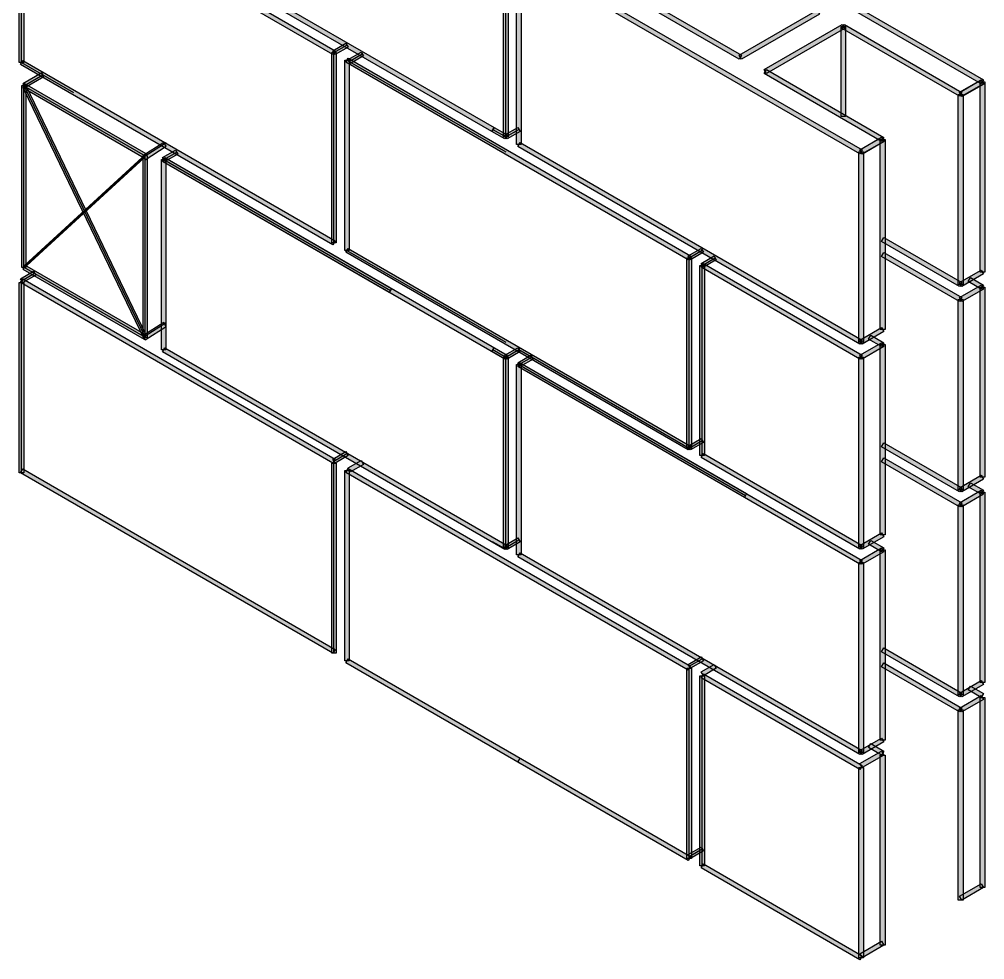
# Model space of a CAD drawing. Extents: x 0 to 119, y 0 to 84.
# Drawn here: x 34.937 to 38.796, y 39.874 to 43.632 of the extents above; entities that cross this region are included whole.
import ezdxf

# ---------------------------------------------------------------- set-up
doc = ezdxf.new("R2010")
doc.units = 0
doc.header["$MEASUREMENT"] = 0
doc.layers.add('10', color=252, linetype='CONTINUOUS')

msp = doc.modelspace()

# ---------------------------------------------------------------- linework, layer by layer
at = {"layer": '10', "color": 252, "linetype": 'Continuous'}
for p, q in [((34.946105, 43.459536), (34.946105, 44.219536)), ((36.882201, 43.161729), (36.882201, 43.921729)), ((36.194967, 43.498503), (36.246929, 43.528503)), ((36.194967, 42.738503), (36.194967, 43.498503)), ((36.25593, 43.46331), (36.307892, 43.49331)), ((34.946105, 43.459536), (35.153951, 43.339536)), ((36.246929, 43.468503), (36.882201, 43.101729)), ((34.955105, 43.366452), (35.031219, 43.410395)), ((34.955105, 42.641237), (34.955105, 43.366452)), ((34.955105, 43.366452), (35.44008, 43.086452)), ((34.955105, 43.366452), (35.44008, 43.086452)), ((34.959605, 43.358658), (35.44008, 42.361235)), ((34.959605, 43.358658), (35.44008, 42.361235)), ((36.830239, 43.191729), (36.882201, 43.161729)), ((36.882201, 43.161729), (36.934162, 43.191729)), ((35.44008, 43.086452), (35.523578, 43.139856)), ((35.44008, 43.086452), (35.523578, 43.139856)), ((34.955105, 42.641237), (35.44008, 43.086452)), ((34.955105, 42.641237), (35.44008, 43.086452)), ((35.44008, 42.361235), (35.44008, 43.086452)), ((35.514284, 43.071223), (35.566246, 43.101223)), ((35.514284, 43.071223), (36.420371, 42.548093)), ((36.24693, 42.708505), (36.882201, 42.341729)), ((37.615082, 42.678599), (37.667044, 42.708599)), ((37.615082, 41.918599), (37.615082, 42.678599)), ((37.667044, 42.648599), (37.719005, 42.678599)), ((37.667044, 41.888599), (37.667044, 42.648599)), ((34.946105, 42.58733), (34.998067, 42.61733)), ((34.955105, 42.641237), (35.44008, 42.361235)), ((34.946105, 41.819536), (34.946105, 42.579536)), ((35.44008, 42.366635), (35.523578, 42.420038)), ((35.44008, 42.366635), (35.523578, 42.420038)), ((36.830239, 42.311729), (36.882201, 42.281729)), ((36.84756, 42.301729), (36.882201, 42.281729)), ((36.84756, 42.301729), (36.882201, 42.281729)), ((36.882201, 42.281729), (36.934162, 42.311729)), ((36.934162, 42.311729), (37.615082, 41.918599)), ((36.882201, 41.521729), (36.882201, 42.281729)), ((36.934162, 42.251729), (36.986124, 42.281729)), ((36.934162, 42.251729), (37.840249, 41.728599)), ((37.615082, 41.918599), (37.667044, 41.948599)), ((36.194967, 41.866298), (36.246929, 41.896298)), ((36.194967, 41.098503), (36.194967, 41.858503)), ((36.827159, 41.545573), (36.879121, 41.515573)), ((36.84448, 41.535573), (36.879121, 41.515573)), ((36.84448, 41.535573), (36.879121, 41.515573)), ((36.882201, 41.521729), (36.934162, 41.551729)), ((37.615082, 41.046394), (37.667044, 41.076394)), ((37.615082, 40.278599), (37.615082, 41.038599)), ((37.667044, 40.248599), (37.667044, 41.008599)), ((37.615082, 40.286394), (37.667044, 40.316394))]:
    msp.add_line(p, q, dxfattribs=at)
for points in [[(36.199467, 43.506298), (36.190467, 43.490709), (34.941605, 44.211741), (34.950605, 44.22733), (36.199467, 43.506298)], [(34.937105, 44.219536), (34.955105, 44.219536), (34.955105, 43.459536), (34.937105, 43.459536), (34.937105, 44.219536)], [(37.414637, 44.163935), (37.423637, 44.179523), (38.79179, 43.389619), (38.78279, 43.374031), (37.414637, 44.163935)], [(35.526701, 43.933935), (35.535701, 43.949523), (36.834739, 43.199523), (36.825739, 43.183935), (35.526701, 43.933935)], [(36.891201, 43.161729), (36.873201, 43.161729), (36.873201, 43.921729), (36.891201, 43.921729), (36.891201, 43.161729)], [(36.925162, 43.891729), (36.943162, 43.891729), (36.943162, 43.131729), (36.925162, 43.131729), (36.925162, 43.891729)], [(38.306816, 43.109619), (38.297816, 43.094031), (36.929662, 43.883935), (36.938662, 43.899523), (38.306816, 43.109619)], [(37.82397, 43.48839), (37.81497, 43.472802), (37.102868, 43.883935), (37.111868, 43.899523), (37.82397, 43.48839)], [(38.126739, 43.66839), (38.135739, 43.652802), (37.82397, 43.472802), (37.81497, 43.48839), (38.126739, 43.66839)], [(38.226739, 43.610655), (38.235739, 43.595067), (37.92397, 43.415067), (37.91497, 43.430655), (38.226739, 43.610655)], [(38.705187, 43.339619), (38.696187, 43.324031), (38.226739, 43.595067), (38.235739, 43.610655), (38.705187, 43.339619)], [(38.222239, 43.602861), (38.240239, 43.602861), (38.240239, 43.242861), (38.222239, 43.242861), (38.222239, 43.602861)], [(36.199467, 43.490709), (36.190467, 43.506298), (36.242429, 43.536298), (36.251429, 43.520709), (36.199467, 43.490709)], [(36.185967, 43.498503), (36.203967, 43.498503), (36.203967, 42.738503), (36.185967, 42.738503), (36.185967, 43.498503)], [(36.185967, 43.498503), (36.203967, 43.498503), (36.203967, 42.738503), (36.185967, 42.738503), (36.185967, 43.498503)], [(36.26043, 43.455515), (36.25143, 43.471104), (36.303392, 43.501104), (36.312392, 43.485515), (36.26043, 43.455515)], [(34.941605, 43.451741), (34.950605, 43.46733), (36.199466, 42.746296), (36.190466, 42.730707), (34.941605, 43.451741)], [(36.237929, 43.468503), (36.255929, 43.468503), (36.255929, 42.708503), (36.237929, 42.708503), (36.237929, 43.468503)], [(36.237929, 43.468503), (36.255929, 43.468503), (36.255929, 42.708503), (36.237929, 42.708503), (36.237929, 43.468503)], [(36.255929, 42.708503), (36.237929, 42.708503), (36.237929, 43.468503), (36.255929, 43.468503), (36.255929, 42.708503)], [(37.619582, 42.686394), (37.610582, 42.670805), (36.242429, 43.460709), (36.251429, 43.476298), (37.619582, 42.686394)], [(35.035719, 43.402601), (35.026719, 43.418189), (34.950605, 43.374247), (34.959605, 43.358658), (35.035719, 43.402601)], [(37.91497, 43.415067), (37.92397, 43.430655), (38.393418, 43.159619), (38.384418, 43.144031), (37.91497, 43.415067)], [(38.705687, 43.323165), (38.695687, 43.340485), (38.78229, 43.390485), (38.79229, 43.373165), (38.705687, 43.323165)], [(38.705187, 43.324031), (38.696187, 43.339619), (38.78279, 43.389619), (38.79179, 43.374031), (38.705187, 43.324031)], [(38.77829, 43.381825), (38.79629, 43.381825), (38.79629, 42.621825), (38.77829, 42.621825), (38.77829, 43.381825)], [(34.964105, 43.366452), (34.946105, 43.366452), (34.946105, 42.641237), (34.964105, 42.641237), (34.964105, 43.366452)], [(35.43558, 43.078658), (35.44458, 43.094247), (34.959605, 43.374247), (34.950605, 43.358658), (35.43558, 43.078658)], [(35.43558, 42.353441), (35.44458, 42.369029), (34.964105, 43.366452), (34.955105, 43.350864), (35.43558, 42.353441)], [(38.690687, 43.331825), (38.710687, 43.331825), (38.710687, 42.571825), (38.690687, 42.571825), (38.690687, 43.331825)], [(36.886701, 43.169523), (36.877701, 43.153935), (36.825739, 43.183935), (36.834739, 43.199523), (36.886701, 43.169523)], [(36.929662, 43.199523), (36.938662, 43.183935), (36.886701, 43.153935), (36.877701, 43.169523), (36.929662, 43.199523)], [(38.307316, 43.093165), (38.297316, 43.110485), (38.383918, 43.160485), (38.393918, 43.143165), (38.307316, 43.093165)], [(38.306816, 43.094031), (38.297816, 43.109619), (38.384418, 43.159619), (38.393418, 43.144031), (38.306816, 43.094031)], [(38.378918, 43.151825), (38.398918, 43.151825), (38.398918, 42.391825), (38.378918, 42.391825), (38.378918, 43.151825)], [(35.523578, 43.124267), (35.514578, 43.139856), (35.43108, 43.086452), (35.44008, 43.070864), (35.523578, 43.124267)], [(35.518784, 43.063429), (35.509784, 43.079017), (35.561746, 43.109017), (35.570746, 43.093429), (35.518784, 43.063429)], [(36.929662, 43.123935), (36.938662, 43.139523), (38.306816, 42.349619), (38.297816, 42.334031), (36.929662, 43.123935)], [(35.43558, 43.078658), (35.44458, 43.094247), (34.959605, 42.649031), (34.950605, 42.633443), (35.43558, 43.078658)], [(35.43108, 42.361235), (35.44908, 42.361235), (35.44908, 43.086452), (35.43108, 43.086452), (35.43108, 42.361235)], [(35.505284, 43.071223), (35.523284, 43.071223), (35.523284, 42.311223), (35.505284, 42.311223), (35.505284, 43.071223)], [(35.505284, 43.071223), (35.523284, 43.071223), (35.523284, 42.311223), (35.505284, 42.311223), (35.505284, 43.071223)], [(35.523284, 42.311223), (35.505284, 42.311223), (35.505284, 43.071223), (35.523284, 43.071223), (35.523284, 42.311223)], [(36.424871, 42.555887), (36.415871, 42.540299), (35.509784, 43.063429), (35.518784, 43.079017), (36.424871, 42.555887)], [(36.424871, 42.555887), (36.415871, 42.540299), (35.509784, 43.063429), (35.518784, 43.079017), (36.424871, 42.555887)], [(36.886938, 42.289113), (36.877938, 42.273525), (35.509784, 43.063429), (35.518784, 43.079017), (36.886938, 42.289113)], [(38.311316, 42.341825), (38.293316, 42.341825), (38.293316, 43.101825), (38.311316, 43.101825), (38.311316, 42.341825)], [(38.384418, 42.744031), (38.393418, 42.759619), (38.705187, 42.579619), (38.696187, 42.564031), (38.384418, 42.744031)], [(37.619582, 41.926394), (37.610582, 41.910805), (36.24243, 42.70071), (36.25143, 42.716299), (37.619582, 41.926394)], [(37.619582, 42.670805), (37.610582, 42.686394), (37.662544, 42.716394), (37.671544, 42.700805), (37.619582, 42.670805)], [(37.671544, 42.640805), (37.662544, 42.656394), (37.714505, 42.686394), (37.723505, 42.670805), (37.671544, 42.640805)], [(38.705187, 42.519619), (38.696187, 42.504031), (38.384418, 42.684031), (38.393418, 42.699619), (38.705187, 42.519619)], [(34.959605, 42.649031), (34.950605, 42.633443), (35.43558, 42.353441), (35.44458, 42.369029), (34.959605, 42.649031)], [(37.606082, 42.678599), (37.624082, 42.678599), (37.624082, 41.918599), (37.606082, 41.918599), (37.606082, 42.678599)], [(37.606082, 42.678599), (37.624082, 42.678599), (37.624082, 41.918599), (37.606082, 41.918599), (37.606082, 42.678599)], [(37.658044, 42.648599), (37.676044, 42.648599), (37.676044, 41.888599), (37.658044, 41.888599), (37.658044, 42.648599)], [(37.658044, 42.648599), (37.676044, 42.648599), (37.676044, 41.888599), (37.658044, 41.888599), (37.658044, 42.648599)], [(38.306816, 42.289619), (38.297816, 42.274031), (37.662544, 42.640805), (37.671544, 42.656394), (38.306816, 42.289619)], [(34.950605, 42.579536), (34.941605, 42.595124), (34.993567, 42.625124), (35.002567, 42.609536), (34.950605, 42.579536)], [(38.78279, 42.629619), (38.79179, 42.614031), (38.705187, 42.564031), (38.696187, 42.579619), (38.78279, 42.629619)], [(38.78279, 42.629619), (38.79179, 42.614031), (38.705187, 42.564031), (38.696187, 42.579619), (38.78279, 42.629619)], [(34.937105, 42.579536), (34.955105, 42.579536), (34.955105, 41.819536), (34.937105, 41.819536), (34.937105, 42.579536)], [(36.199467, 41.874092), (36.190467, 41.858503), (34.941605, 42.579536), (34.950605, 42.595124), (36.199467, 41.874092)], [(38.705187, 42.504031), (38.696187, 42.519619), (38.78279, 42.569619), (38.79179, 42.554031), (38.705187, 42.504031)], [(38.730828, 42.584031), (38.739828, 42.599619), (38.79179, 42.569619), (38.78279, 42.554031), (38.730828, 42.584031)], [(38.77829, 42.561825), (38.79629, 42.561825), (38.79629, 41.801825), (38.77829, 41.801825), (38.77829, 42.561825)], [(38.690687, 42.511825), (38.710687, 42.511825), (38.710687, 41.751825), (38.690687, 41.751825), (38.690687, 42.511825)], [(35.523578, 42.40445), (35.514578, 42.420038), (35.43108, 42.366635), (35.44008, 42.351047), (35.523578, 42.40445)], [(38.384418, 42.399619), (38.393418, 42.384031), (38.306816, 42.334031), (38.297816, 42.349619), (38.384418, 42.399619)], [(38.384418, 42.399619), (38.393418, 42.384031), (38.306816, 42.334031), (38.297816, 42.349619), (38.384418, 42.399619)], [(38.306816, 42.274031), (38.297816, 42.289619), (38.384418, 42.339619), (38.393418, 42.324031), (38.306816, 42.274031)], [(38.332457, 42.354031), (38.341457, 42.369619), (38.393418, 42.339619), (38.384418, 42.324031), (38.332457, 42.354031)], [(35.509784, 42.303429), (35.518784, 42.319017), (36.886938, 41.529113), (36.877938, 41.513525), (35.509784, 42.303429)], [(36.886701, 42.289523), (36.877701, 42.273935), (36.825739, 42.303935), (36.834739, 42.319523), (36.886701, 42.289523)], [(36.886701, 42.273935), (36.877701, 42.289523), (36.929662, 42.319523), (36.938662, 42.303935), (36.886701, 42.273935)], [(36.886938, 42.273525), (36.877938, 42.289113), (36.929662, 42.319523), (36.938662, 42.303935), (36.886938, 42.273525)], [(36.886938, 42.273525), (36.877938, 42.289113), (36.929662, 42.319523), (36.938662, 42.303935), (36.886938, 42.273525)], [(37.619582, 41.926394), (37.610582, 41.910805), (36.929662, 42.303935), (36.938662, 42.319523), (37.619582, 41.926394)], [(37.619582, 41.926394), (37.610582, 41.910805), (36.929662, 42.303935), (36.938662, 42.319523), (37.619582, 41.926394)], [(38.378918, 42.331825), (38.398918, 42.331825), (38.398918, 41.571825), (38.378918, 41.571825), (38.378918, 42.331825)], [(36.891201, 41.521729), (36.873201, 41.521729), (36.873201, 42.281729), (36.891201, 42.281729), (36.891201, 41.521729)], [(36.938662, 42.243935), (36.929662, 42.259523), (36.981624, 42.289523), (36.990624, 42.273935), (36.938662, 42.243935)], [(37.844749, 41.736394), (37.835749, 41.720805), (36.929662, 42.243935), (36.938662, 42.259523), (37.844749, 41.736394)], [(37.844749, 41.736394), (37.835749, 41.720805), (36.929662, 42.243935), (36.938662, 42.259523), (37.844749, 41.736394)], [(38.306816, 41.469619), (38.297816, 41.454031), (36.929662, 42.243935), (36.938662, 42.259523), (38.306816, 41.469619)], [(38.311316, 41.521825), (38.293316, 41.521825), (38.293316, 42.281825), (38.311316, 42.281825), (38.311316, 41.521825)], [(38.311316, 41.521825), (38.293316, 41.521825), (38.293316, 42.281825), (38.311316, 42.281825), (38.311316, 41.521825)], [(36.925162, 42.251729), (36.943162, 42.251729), (36.943162, 41.491729), (36.925162, 41.491729), (36.925162, 42.251729)], [(36.925162, 42.251729), (36.943162, 42.251729), (36.943162, 41.491729), (36.925162, 41.491729), (36.925162, 42.251729)], [(36.943162, 41.491729), (36.925162, 41.491729), (36.925162, 42.251729), (36.943162, 42.251729), (36.943162, 41.491729)], [(37.619582, 41.910805), (37.610582, 41.926394), (37.662544, 41.956394), (37.671544, 41.940805), (37.619582, 41.910805)], [(38.384418, 41.924031), (38.393418, 41.939619), (38.705187, 41.759619), (38.696187, 41.744031), (38.384418, 41.924031)], [(36.199467, 41.858503), (36.190467, 41.874092), (36.242429, 41.904092), (36.251429, 41.888503), (36.199467, 41.858503)], [(37.662544, 41.880805), (37.671544, 41.896394), (38.306816, 41.529619), (38.297816, 41.514031), (37.662544, 41.880805)], [(38.705187, 41.699619), (38.696187, 41.684031), (38.384418, 41.864031), (38.393418, 41.879619), (38.705187, 41.699619)], [(34.941605, 41.819536), (34.950605, 41.835124), (36.199466, 41.11409), (36.190466, 41.098501), (34.941605, 41.819536)], [(36.185967, 41.858503), (36.203967, 41.858503), (36.203967, 41.098503), (36.185967, 41.098503), (36.185967, 41.858503)], [(36.185967, 41.858503), (36.203967, 41.858503), (36.203967, 41.098503), (36.185967, 41.098503), (36.185967, 41.858503)], [(37.619582, 41.046394), (37.610582, 41.030805), (36.242429, 41.820709), (36.251429, 41.836298), (37.619582, 41.046394)], [(36.26043, 41.82331), (36.25143, 41.838898), (36.303392, 41.868898), (36.312392, 41.85331), (36.26043, 41.82331)], [(36.237929, 41.828503), (36.255929, 41.828503), (36.255929, 41.068503), (36.237929, 41.068503), (36.237929, 41.828503)], [(36.237929, 41.828503), (36.255929, 41.828503), (36.255929, 41.068503), (36.237929, 41.068503), (36.237929, 41.828503)], [(36.255929, 41.068503), (36.237929, 41.068503), (36.237929, 41.828503), (36.255929, 41.828503), (36.255929, 41.068503)], [(38.78279, 41.809619), (38.79179, 41.794031), (38.705187, 41.744031), (38.696187, 41.759619), (38.78279, 41.809619)], [(38.78279, 41.809619), (38.79179, 41.794031), (38.705187, 41.744031), (38.696187, 41.759619), (38.78279, 41.809619)], [(38.730828, 41.764031), (38.739828, 41.779619), (38.79179, 41.749619), (38.78279, 41.734031), (38.730828, 41.764031)], [(38.705187, 41.684031), (38.696187, 41.699619), (38.78279, 41.749619), (38.79179, 41.734031), (38.705187, 41.684031)], [(38.705187, 41.684031), (38.696187, 41.699619), (38.78279, 41.749619), (38.79179, 41.734031), (38.705187, 41.684031)], [(38.77829, 41.741825), (38.79629, 41.741825), (38.79629, 40.981825), (38.77829, 40.981825), (38.77829, 41.741825)], [(38.77829, 41.741825), (38.79629, 41.741825), (38.79629, 40.981825), (38.77829, 40.981825), (38.77829, 41.741825)], [(38.690687, 41.691825), (38.710687, 41.691825), (38.710687, 40.931825), (38.690687, 40.931825), (38.690687, 41.691825)], [(38.690687, 41.691825), (38.710687, 41.691825), (38.710687, 40.931825), (38.690687, 40.931825), (38.690687, 41.691825)], [(38.384418, 41.579619), (38.393418, 41.564031), (38.306816, 41.514031), (38.297816, 41.529619), (38.384418, 41.579619)], [(36.929662, 41.559523), (36.938662, 41.543935), (36.886701, 41.513935), (36.877701, 41.529523), (36.929662, 41.559523)], [(36.929662, 41.559523), (36.938662, 41.543935), (36.886938, 41.513525), (36.877938, 41.529113), (36.929662, 41.559523)], [(36.929662, 41.559523), (36.938662, 41.543935), (36.886938, 41.513525), (36.877938, 41.529113), (36.929662, 41.559523)], [(38.332457, 41.534031), (38.341457, 41.549619), (38.393418, 41.519619), (38.384418, 41.504031), (38.332457, 41.534031)], [(36.929662, 41.483935), (36.938662, 41.499523), (38.306816, 40.709619), (38.297816, 40.694031), (36.929662, 41.483935)], [(38.306816, 41.454031), (38.297816, 41.469619), (38.384418, 41.519619), (38.393418, 41.504031), (38.306816, 41.454031)], [(38.306816, 41.454031), (38.297816, 41.469619), (38.384418, 41.519619), (38.393418, 41.504031), (38.306816, 41.454031)], [(38.378918, 41.511825), (38.398918, 41.511825), (38.398918, 40.751825), (38.378918, 40.751825), (38.378918, 41.511825)], [(38.378918, 41.511825), (38.398918, 41.511825), (38.398918, 40.751825), (38.378918, 40.751825), (38.378918, 41.511825)], [(38.311316, 40.701825), (38.293316, 40.701825), (38.293316, 41.461825), (38.311316, 41.461825), (38.311316, 40.701825)], [(38.311316, 40.701825), (38.293316, 40.701825), (38.293316, 41.461825), (38.311316, 41.461825), (38.311316, 40.701825)], [(38.384418, 41.104031), (38.393418, 41.119619), (38.705187, 40.939619), (38.696187, 40.924031), (38.384418, 41.104031)], [(38.384418, 41.104031), (38.393418, 41.119619), (38.705187, 40.939619), (38.696187, 40.924031), (38.384418, 41.104031)], [(37.619582, 40.286394), (37.610582, 40.270805), (36.24243, 41.06071), (36.25143, 41.076299), (37.619582, 40.286394)], [(37.619582, 41.038599), (37.610582, 41.054188), (37.662544, 41.084188), (37.671544, 41.068599), (37.619582, 41.038599)], [(37.606082, 41.038599), (37.624082, 41.038599), (37.624082, 40.278599), (37.606082, 40.278599), (37.606082, 41.038599)], [(37.606082, 41.038599), (37.624082, 41.038599), (37.624082, 40.278599), (37.606082, 40.278599), (37.606082, 41.038599)], [(37.671544, 41.008599), (37.662544, 41.024188), (37.714505, 41.054188), (37.723505, 41.038599), (37.671544, 41.008599)], [(38.705187, 40.879619), (38.696187, 40.864031), (38.384418, 41.044031), (38.393418, 41.059619), (38.705187, 40.879619)], [(37.658044, 41.008599), (37.676044, 41.008599), (37.676044, 40.248599), (37.658044, 40.248599), (37.658044, 41.008599)], [(37.658044, 41.008599), (37.676044, 41.008599), (37.676044, 40.248599), (37.658044, 40.248599), (37.658044, 41.008599)], [(38.306816, 40.649619), (38.297816, 40.634031), (37.662544, 41.000805), (37.671544, 41.016394), (38.306816, 40.649619)], [(38.78279, 40.989619), (38.79179, 40.974031), (38.705187, 40.924031), (38.696187, 40.939619), (38.78279, 40.989619)], [(38.78279, 40.989619), (38.79179, 40.974031), (38.705187, 40.924031), (38.696187, 40.939619), (38.78279, 40.989619)], [(38.78279, 40.989619), (38.79179, 40.974031), (38.705187, 40.924031), (38.696187, 40.939619), (38.78279, 40.989619)], [(38.730828, 40.951825), (38.739828, 40.967413), (38.79179, 40.937413), (38.78279, 40.921825), (38.730828, 40.951825)], [(38.705187, 40.864031), (38.696187, 40.879619), (38.78279, 40.929619), (38.79179, 40.914031), (38.705187, 40.864031)], [(38.77829, 40.921825), (38.79629, 40.921825), (38.79629, 40.161825), (38.77829, 40.161825), (38.77829, 40.921825)], [(38.690687, 40.871825), (38.710687, 40.871825), (38.710687, 40.111825), (38.690687, 40.111825), (38.690687, 40.871825)], [(38.384418, 40.759619), (38.393418, 40.744031), (38.306816, 40.694031), (38.297816, 40.709619), (38.384418, 40.759619)], [(38.384418, 40.759619), (38.393418, 40.744031), (38.306816, 40.694031), (38.297816, 40.709619), (38.384418, 40.759619)], [(38.332457, 40.721825), (38.341457, 40.737413), (38.393418, 40.707413), (38.384418, 40.691825), (38.332457, 40.721825)], [(37.619582, 40.286394), (37.610582, 40.270805), (36.929662, 40.663935), (36.938662, 40.679523), (37.619582, 40.286394)], [(38.306816, 40.641825), (38.297816, 40.657413), (38.384418, 40.707413), (38.393418, 40.691825), (38.306816, 40.641825)], [(38.378918, 40.691825), (38.398918, 40.691825), (38.398918, 39.931825), (38.378918, 39.931825), (38.378918, 40.691825)], [(38.311316, 39.881825), (38.293316, 39.881825), (38.293316, 40.641825), (38.311316, 40.641825), (38.311316, 39.881825)], [(38.311316, 39.881825), (38.293316, 39.881825), (38.293316, 40.641825), (38.311316, 40.641825), (38.311316, 39.881825)], [(37.619582, 40.278599), (37.610582, 40.294188), (37.662544, 40.324188), (37.671544, 40.308599), (37.619582, 40.278599)], [(37.662544, 40.240805), (37.671544, 40.256394), (38.306816, 39.889619), (38.297816, 39.874031), (37.662544, 40.240805)], [(38.78279, 40.177413), (38.79179, 40.161825), (38.705187, 40.111825), (38.696187, 40.127413), (38.78279, 40.177413)], [(38.78279, 40.177413), (38.79179, 40.161825), (38.705187, 40.111825), (38.696187, 40.127413), (38.78279, 40.177413)], [(38.384418, 39.947413), (38.393418, 39.931825), (38.306816, 39.881825), (38.297816, 39.897413), (38.384418, 39.947413)]]:
    msp.add_lwpolyline(points, dxfattribs=at)
for points in [[(36.199467, 43.506298), (34.941605, 44.211741), (34.950605, 44.22733)], [(36.199467, 43.506298), (34.950605, 44.22733), (36.199467, 43.506298)], [(34.937105, 44.219536), (34.955105, 44.219536), (34.955105, 43.459536)], [(34.937105, 44.219536), (34.955105, 43.459536), (34.937105, 43.459536)], [(34.937105, 44.219536), (34.937105, 43.459536), (34.937105, 44.219536)], [(36.199467, 43.506298), (36.190467, 43.490709), (34.941605, 44.211741)], [(37.414637, 44.163935), (37.423637, 44.179523), (38.79179, 43.389619)], [(37.414637, 44.163935), (38.79179, 43.389619), (38.78279, 43.374031)], [(37.414637, 44.163935), (38.78279, 43.374031), (37.414637, 44.163935)], [(35.526701, 43.933935), (35.535701, 43.949523), (36.834739, 43.199523)], [(35.526701, 43.933935), (36.834739, 43.199523), (36.825739, 43.183935)], [(35.526701, 43.933935), (36.825739, 43.183935), (35.526701, 43.933935)], [(36.891201, 43.161729), (36.873201, 43.161729), (36.873201, 43.921729)], [(36.891201, 43.161729), (36.873201, 43.921729), (36.891201, 43.921729)], [(36.891201, 43.161729), (36.891201, 43.921729), (36.891201, 43.161729)], [(36.925162, 43.891729), (36.943162, 43.891729), (36.943162, 43.131729)], [(36.925162, 43.891729), (36.943162, 43.131729), (36.925162, 43.131729)], [(36.925162, 43.891729), (36.925162, 43.131729), (36.925162, 43.891729)], [(38.306816, 43.109619), (36.929662, 43.883935), (36.938662, 43.899523)], [(38.306816, 43.109619), (38.297816, 43.094031), (36.929662, 43.883935)], [(38.306816, 43.109619), (36.938662, 43.899523), (38.306816, 43.109619)], [(37.82397, 43.48839), (37.102868, 43.883935), (37.111868, 43.899523)], [(37.82397, 43.48839), (37.81497, 43.472802), (37.102868, 43.883935)], [(37.82397, 43.48839), (37.111868, 43.899523), (37.82397, 43.48839)], [(38.126739, 43.66839), (37.82397, 43.472802), (37.81497, 43.48839)], [(38.126739, 43.66839), (37.81497, 43.48839), (38.126739, 43.66839)], [(38.126739, 43.66839), (38.135739, 43.652802), (37.82397, 43.472802)], [(38.226739, 43.610655), (37.92397, 43.415067), (37.91497, 43.430655)], [(38.226739, 43.610655), (37.91497, 43.430655), (38.226739, 43.610655)], [(38.226739, 43.610655), (38.235739, 43.595067), (37.92397, 43.415067)], [(38.705187, 43.339619), (38.226739, 43.595067), (38.235739, 43.610655)], [(38.705187, 43.339619), (38.235739, 43.610655), (38.705187, 43.339619)], [(38.222239, 43.602861), (38.240239, 43.602861), (38.240239, 43.242861)], [(38.222239, 43.602861), (38.240239, 43.242861), (38.222239, 43.242861)], [(38.222239, 43.602861), (38.222239, 43.242861), (38.222239, 43.602861)], [(38.705187, 43.339619), (38.696187, 43.324031), (38.226739, 43.595067)], [(36.199467, 43.490709), (36.190467, 43.506298), (36.242429, 43.536298)], [(36.199467, 43.490709), (36.242429, 43.536298), (36.251429, 43.520709)], [(36.185967, 43.498503), (36.203967, 43.498503), (36.203967, 42.738503)], [(36.185967, 43.498503), (36.203967, 42.738503), (36.185967, 42.738503)], [(36.185967, 43.498503), (36.185967, 42.738503), (36.185967, 43.498503)], [(36.185967, 43.498503), (36.203967, 43.498503), (36.203967, 42.738503)], [(36.185967, 43.498503), (36.203967, 42.738503), (36.185967, 42.738503)], [(36.185967, 43.498503), (36.185967, 42.738503), (36.185967, 43.498503)], [(36.199467, 43.490709), (36.251429, 43.520709), (36.199467, 43.490709)], [(36.26043, 43.455515), (36.25143, 43.471104), (36.303392, 43.501104)], [(36.26043, 43.455515), (36.303392, 43.501104), (36.312392, 43.485515)], [(34.941605, 43.451741), (34.950605, 43.46733), (36.199466, 42.746296)], [(36.237929, 43.468503), (36.255929, 43.468503), (36.255929, 42.708503)], [(36.237929, 43.468503), (36.255929, 42.708503), (36.237929, 42.708503)], [(36.237929, 43.468503), (36.237929, 42.708503), (36.237929, 43.468503)], [(36.237929, 43.468503), (36.255929, 43.468503), (36.255929, 42.708503)], [(36.237929, 43.468503), (36.255929, 42.708503), (36.237929, 42.708503)], [(36.237929, 43.468503), (36.237929, 42.708503), (36.237929, 43.468503)], [(36.255929, 42.708503), (36.237929, 42.708503), (36.237929, 43.468503)], [(36.255929, 42.708503), (36.237929, 43.468503), (36.255929, 43.468503)], [(37.619582, 42.686394), (36.242429, 43.460709), (36.251429, 43.476298)], [(37.619582, 42.686394), (37.610582, 42.670805), (36.242429, 43.460709)], [(37.619582, 42.686394), (36.251429, 43.476298), (37.619582, 42.686394)], [(36.255929, 42.708503), (36.255929, 43.468503), (36.255929, 42.708503)], [(36.26043, 43.455515), (36.312392, 43.485515), (36.26043, 43.455515)], [(34.941605, 43.451741), (36.199466, 42.746296), (36.190466, 42.730707)], [(34.941605, 43.451741), (36.190466, 42.730707), (34.941605, 43.451741)], [(35.035719, 43.402601), (35.026719, 43.418189), (34.950605, 43.374247)], [(37.91497, 43.415067), (37.92397, 43.430655), (38.393418, 43.159619)], [(35.035719, 43.402601), (34.950605, 43.374247), (34.959605, 43.358658)], [(35.035719, 43.402601), (34.959605, 43.358658), (35.035719, 43.402601)], [(37.91497, 43.415067), (38.393418, 43.159619), (38.384418, 43.144031)], [(37.91497, 43.415067), (38.384418, 43.144031), (37.91497, 43.415067)], [(38.705687, 43.323165), (38.695687, 43.340485), (38.78229, 43.390485)], [(38.705187, 43.324031), (38.696187, 43.339619), (38.78279, 43.389619)], [(38.705187, 43.324031), (38.78279, 43.389619), (38.79179, 43.374031)], [(38.705687, 43.323165), (38.78229, 43.390485), (38.79229, 43.373165)], [(38.77829, 43.381825), (38.79629, 43.381825), (38.79629, 42.621825)], [(38.77829, 43.381825), (38.79629, 42.621825), (38.77829, 42.621825)], [(38.77829, 43.381825), (38.77829, 42.621825), (38.77829, 43.381825)], [(34.964105, 43.366452), (34.946105, 43.366452), (34.946105, 42.641237)], [(34.964105, 43.366452), (34.946105, 42.641237), (34.964105, 42.641237)], [(35.43558, 43.078658), (34.959605, 43.374247), (34.950605, 43.358658)], [(35.43558, 43.078658), (34.950605, 43.358658), (35.43558, 43.078658)], [(35.43558, 42.353441), (34.964105, 43.366452), (34.955105, 43.350864)], [(35.43558, 42.353441), (34.955105, 43.350864), (35.43558, 42.353441)], [(35.43558, 43.078658), (35.44458, 43.094247), (34.959605, 43.374247)], [(34.964105, 43.366452), (34.964105, 42.641237), (34.964105, 43.366452)], [(35.43558, 42.353441), (35.44458, 42.369029), (34.964105, 43.366452)], [(38.705187, 43.324031), (38.79179, 43.374031), (38.705187, 43.324031)], [(38.705687, 43.323165), (38.79229, 43.373165), (38.705687, 43.323165)], [(38.690687, 43.331825), (38.710687, 43.331825), (38.710687, 42.571825)], [(38.690687, 43.331825), (38.710687, 42.571825), (38.690687, 42.571825)], [(38.690687, 43.331825), (38.690687, 42.571825), (38.690687, 43.331825)], [(36.886701, 43.169523), (36.825739, 43.183935), (36.834739, 43.199523)], [(36.886701, 43.169523), (36.834739, 43.199523), (36.886701, 43.169523)], [(36.929662, 43.199523), (36.886701, 43.153935), (36.877701, 43.169523)], [(36.929662, 43.199523), (36.877701, 43.169523), (36.929662, 43.199523)], [(36.929662, 43.199523), (36.938662, 43.183935), (36.886701, 43.153935)], [(36.886701, 43.169523), (36.877701, 43.153935), (36.825739, 43.183935)], [(38.307316, 43.093165), (38.297316, 43.110485), (38.383918, 43.160485)], [(38.306816, 43.094031), (38.297816, 43.109619), (38.384418, 43.159619)], [(38.306816, 43.094031), (38.384418, 43.159619), (38.393418, 43.144031)], [(38.307316, 43.093165), (38.383918, 43.160485), (38.393918, 43.143165)], [(38.378918, 43.151825), (38.398918, 43.151825), (38.398918, 42.391825)], [(38.378918, 43.151825), (38.398918, 42.391825), (38.378918, 42.391825)], [(38.378918, 43.151825), (38.378918, 42.391825), (38.378918, 43.151825)], [(35.523578, 43.124267), (35.514578, 43.139856), (35.43108, 43.086452)], [(35.523578, 43.124267), (35.43108, 43.086452), (35.44008, 43.070864)], [(35.523578, 43.124267), (35.44008, 43.070864), (35.523578, 43.124267)], [(35.518784, 43.063429), (35.509784, 43.079017), (35.561746, 43.109017)], [(35.518784, 43.063429), (35.561746, 43.109017), (35.570746, 43.093429)], [(36.929662, 43.123935), (36.938662, 43.139523), (38.306816, 42.349619)], [(36.929662, 43.123935), (38.306816, 42.349619), (38.297816, 42.334031)], [(36.929662, 43.123935), (38.297816, 42.334031), (36.929662, 43.123935)], [(38.306816, 43.094031), (38.393418, 43.144031), (38.306816, 43.094031)], [(38.307316, 43.093165), (38.393918, 43.143165), (38.307316, 43.093165)], [(35.43558, 43.078658), (34.959605, 42.649031), (34.950605, 42.633443)], [(35.43558, 43.078658), (34.950605, 42.633443), (35.43558, 43.078658)], [(35.43558, 43.078658), (35.44458, 43.094247), (34.959605, 42.649031)], [(35.43108, 42.361235), (35.44908, 42.361235), (35.44908, 43.086452)], [(35.43108, 42.361235), (35.44908, 43.086452), (35.43108, 43.086452)], [(35.43108, 42.361235), (35.43108, 43.086452), (35.43108, 42.361235)], [(35.505284, 43.071223), (35.523284, 43.071223), (35.523284, 42.311223)], [(35.505284, 43.071223), (35.523284, 42.311223), (35.505284, 42.311223)], [(35.505284, 43.071223), (35.505284, 42.311223), (35.505284, 43.071223)], [(35.505284, 43.071223), (35.523284, 43.071223), (35.523284, 42.311223)], [(35.505284, 43.071223), (35.523284, 42.311223), (35.505284, 42.311223)], [(35.505284, 43.071223), (35.505284, 42.311223), (35.505284, 43.071223)], [(35.523284, 42.311223), (35.505284, 42.311223), (35.505284, 43.071223)], [(35.523284, 42.311223), (35.505284, 43.071223), (35.523284, 43.071223)], [(36.424871, 42.555887), (35.509784, 43.063429), (35.518784, 43.079017)], [(36.424871, 42.555887), (35.509784, 43.063429), (35.518784, 43.079017)], [(36.886938, 42.289113), (35.509784, 43.063429), (35.518784, 43.079017)], [(35.518784, 43.063429), (35.570746, 43.093429), (35.518784, 43.063429)], [(36.424871, 42.555887), (35.518784, 43.079017), (36.424871, 42.555887)], [(36.424871, 42.555887), (35.518784, 43.079017), (36.424871, 42.555887)], [(36.886938, 42.289113), (35.518784, 43.079017), (36.886938, 42.289113)], [(35.523284, 42.311223), (35.523284, 43.071223), (35.523284, 42.311223)], [(38.311316, 42.341825), (38.293316, 42.341825), (38.293316, 43.101825)], [(38.311316, 42.341825), (38.293316, 43.101825), (38.311316, 43.101825)], [(38.311316, 42.341825), (38.311316, 43.101825), (38.311316, 42.341825)], [(36.424871, 42.555887), (36.415871, 42.540299), (35.509784, 43.063429)], [(36.424871, 42.555887), (36.415871, 42.540299), (35.509784, 43.063429)], [(36.886938, 42.289113), (36.877938, 42.273525), (35.509784, 43.063429)], [(38.384418, 42.744031), (38.393418, 42.759619), (38.705187, 42.579619)], [(38.384418, 42.744031), (38.705187, 42.579619), (38.696187, 42.564031)], [(38.384418, 42.744031), (38.696187, 42.564031), (38.384418, 42.744031)], [(37.619582, 41.926394), (36.24243, 42.70071), (36.25143, 42.716299)], [(37.619582, 41.926394), (37.610582, 41.910805), (36.24243, 42.70071)], [(37.619582, 41.926394), (36.25143, 42.716299), (37.619582, 41.926394)], [(37.619582, 42.670805), (37.610582, 42.686394), (37.662544, 42.716394)], [(37.619582, 42.670805), (37.662544, 42.716394), (37.671544, 42.700805)], [(37.619582, 42.670805), (37.671544, 42.700805), (37.619582, 42.670805)], [(37.671544, 42.640805), (37.662544, 42.656394), (37.714505, 42.686394)], [(37.671544, 42.640805), (37.714505, 42.686394), (37.723505, 42.670805)], [(38.705187, 42.519619), (38.384418, 42.684031), (38.393418, 42.699619)], [(38.705187, 42.519619), (38.696187, 42.504031), (38.384418, 42.684031)], [(38.705187, 42.519619), (38.393418, 42.699619), (38.705187, 42.519619)], [(34.959605, 42.649031), (34.950605, 42.633443), (35.43558, 42.353441)], [(34.959605, 42.649031), (35.43558, 42.353441), (35.44458, 42.369029)], [(34.959605, 42.649031), (35.44458, 42.369029), (34.959605, 42.649031)], [(37.606082, 42.678599), (37.624082, 42.678599), (37.624082, 41.918599)], [(37.606082, 42.678599), (37.624082, 41.918599), (37.606082, 41.918599)], [(37.606082, 42.678599), (37.606082, 41.918599), (37.606082, 42.678599)], [(37.606082, 42.678599), (37.624082, 42.678599), (37.624082, 41.918599)], [(37.606082, 42.678599), (37.624082, 41.918599), (37.606082, 41.918599)], [(37.606082, 42.678599), (37.606082, 41.918599), (37.606082, 42.678599)], [(37.658044, 42.648599), (37.676044, 42.648599), (37.676044, 41.888599)], [(37.658044, 42.648599), (37.676044, 41.888599), (37.658044, 41.888599)], [(37.658044, 42.648599), (37.658044, 41.888599), (37.658044, 42.648599)], [(37.658044, 42.648599), (37.676044, 42.648599), (37.676044, 41.888599)], [(37.658044, 42.648599), (37.676044, 41.888599), (37.658044, 41.888599)], [(37.658044, 42.648599), (37.658044, 41.888599), (37.658044, 42.648599)], [(38.306816, 42.289619), (37.662544, 42.640805), (37.671544, 42.656394)], [(37.671544, 42.640805), (37.723505, 42.670805), (37.671544, 42.640805)], [(38.306816, 42.289619), (37.671544, 42.656394), (38.306816, 42.289619)], [(34.950605, 42.579536), (34.941605, 42.595124), (34.993567, 42.625124)], [(34.950605, 42.579536), (34.993567, 42.625124), (35.002567, 42.609536)], [(34.950605, 42.579536), (35.002567, 42.609536), (34.950605, 42.579536)], [(38.306816, 42.289619), (38.297816, 42.274031), (37.662544, 42.640805)], [(38.78279, 42.629619), (38.705187, 42.564031), (38.696187, 42.579619)], [(38.78279, 42.629619), (38.696187, 42.579619), (38.78279, 42.629619)], [(38.78279, 42.629619), (38.705187, 42.564031), (38.696187, 42.579619)], [(38.78279, 42.629619), (38.696187, 42.579619), (38.78279, 42.629619)], [(38.78279, 42.629619), (38.79179, 42.614031), (38.705187, 42.564031)], [(38.78279, 42.629619), (38.79179, 42.614031), (38.705187, 42.564031)], [(34.937105, 42.579536), (34.955105, 42.579536), (34.955105, 41.819536)], [(34.937105, 42.579536), (34.955105, 41.819536), (34.937105, 41.819536)], [(34.937105, 42.579536), (34.937105, 41.819536), (34.937105, 42.579536)], [(36.199467, 41.874092), (34.941605, 42.579536), (34.950605, 42.595124)], [(36.199467, 41.874092), (36.190467, 41.858503), (34.941605, 42.579536)], [(36.199467, 41.874092), (34.950605, 42.595124), (36.199467, 41.874092)], [(38.705187, 42.504031), (38.696187, 42.519619), (38.78279, 42.569619)], [(38.705187, 42.504031), (38.78279, 42.569619), (38.79179, 42.554031)], [(38.730828, 42.584031), (38.739828, 42.599619), (38.79179, 42.569619)], [(38.730828, 42.584031), (38.79179, 42.569619), (38.78279, 42.554031)], [(38.730828, 42.584031), (38.78279, 42.554031), (38.730828, 42.584031)], [(38.705187, 42.504031), (38.79179, 42.554031), (38.705187, 42.504031)], [(38.77829, 42.561825), (38.79629, 42.561825), (38.79629, 41.801825)], [(38.77829, 42.561825), (38.79629, 41.801825), (38.77829, 41.801825)], [(38.77829, 42.561825), (38.77829, 41.801825), (38.77829, 42.561825)], [(38.690687, 42.511825), (38.710687, 42.511825), (38.710687, 41.751825)], [(38.690687, 42.511825), (38.710687, 41.751825), (38.690687, 41.751825)], [(38.690687, 42.511825), (38.690687, 41.751825), (38.690687, 42.511825)], [(35.523578, 42.40445), (35.514578, 42.420038), (35.43108, 42.366635)], [(35.523578, 42.40445), (35.43108, 42.366635), (35.44008, 42.351047)], [(35.523578, 42.40445), (35.44008, 42.351047), (35.523578, 42.40445)], [(38.384418, 42.399619), (38.306816, 42.334031), (38.297816, 42.349619)], [(38.384418, 42.399619), (38.297816, 42.349619), (38.384418, 42.399619)], [(38.384418, 42.399619), (38.306816, 42.334031), (38.297816, 42.349619)], [(38.384418, 42.399619), (38.297816, 42.349619), (38.384418, 42.399619)], [(38.384418, 42.399619), (38.393418, 42.384031), (38.306816, 42.334031)], [(38.384418, 42.399619), (38.393418, 42.384031), (38.306816, 42.334031)], [(38.306816, 42.274031), (38.297816, 42.289619), (38.384418, 42.339619)], [(38.306816, 42.274031), (38.384418, 42.339619), (38.393418, 42.324031)], [(38.332457, 42.354031), (38.341457, 42.369619), (38.393418, 42.339619)], [(38.332457, 42.354031), (38.393418, 42.339619), (38.384418, 42.324031)], [(38.332457, 42.354031), (38.384418, 42.324031), (38.332457, 42.354031)], [(35.509784, 42.303429), (35.518784, 42.319017), (36.886938, 41.529113)], [(35.509784, 42.303429), (36.886938, 41.529113), (36.877938, 41.513525)], [(35.509784, 42.303429), (36.877938, 41.513525), (35.509784, 42.303429)], [(36.886701, 42.289523), (36.825739, 42.303935), (36.834739, 42.319523)], [(36.886701, 42.289523), (36.877701, 42.273935), (36.825739, 42.303935)], [(36.886701, 42.289523), (36.834739, 42.319523), (36.886701, 42.289523)], [(36.886701, 42.273935), (36.877701, 42.289523), (36.929662, 42.319523)], [(36.886938, 42.273525), (36.877938, 42.289113), (36.929662, 42.319523)], [(36.886938, 42.273525), (36.877938, 42.289113), (36.929662, 42.319523)], [(36.886701, 42.273935), (36.929662, 42.319523), (36.938662, 42.303935)], [(36.886701, 42.273935), (36.938662, 42.303935), (36.886701, 42.273935)], [(36.886938, 42.273525), (36.929662, 42.319523), (36.938662, 42.303935)], [(36.886938, 42.273525), (36.929662, 42.319523), (36.938662, 42.303935)], [(36.886938, 42.273525), (36.938662, 42.303935), (36.886938, 42.273525)], [(36.886938, 42.273525), (36.938662, 42.303935), (36.886938, 42.273525)], [(37.619582, 41.926394), (36.929662, 42.303935), (36.938662, 42.319523)], [(37.619582, 41.926394), (36.929662, 42.303935), (36.938662, 42.319523)], [(37.619582, 41.926394), (37.610582, 41.910805), (36.929662, 42.303935)], [(37.619582, 41.926394), (37.610582, 41.910805), (36.929662, 42.303935)], [(37.619582, 41.926394), (36.938662, 42.319523), (37.619582, 41.926394)], [(37.619582, 41.926394), (36.938662, 42.319523), (37.619582, 41.926394)], [(38.306816, 42.274031), (38.393418, 42.324031), (38.306816, 42.274031)], [(38.378918, 42.331825), (38.398918, 42.331825), (38.398918, 41.571825)], [(38.378918, 42.331825), (38.398918, 41.571825), (38.378918, 41.571825)], [(38.378918, 42.331825), (38.378918, 41.571825), (38.378918, 42.331825)], [(36.891201, 41.521729), (36.873201, 41.521729), (36.873201, 42.281729)], [(36.891201, 41.521729), (36.873201, 42.281729), (36.891201, 42.281729)], [(36.891201, 41.521729), (36.891201, 42.281729), (36.891201, 41.521729)], [(36.938662, 42.243935), (36.929662, 42.259523), (36.981624, 42.289523)], [(37.844749, 41.736394), (36.929662, 42.243935), (36.938662, 42.259523)], [(37.844749, 41.736394), (36.929662, 42.243935), (36.938662, 42.259523)], [(38.306816, 41.469619), (36.929662, 42.243935), (36.938662, 42.259523)], [(36.938662, 42.243935), (36.981624, 42.289523), (36.990624, 42.273935)], [(36.938662, 42.243935), (36.990624, 42.273935), (36.938662, 42.243935)], [(37.844749, 41.736394), (36.938662, 42.259523), (37.844749, 41.736394)], [(37.844749, 41.736394), (36.938662, 42.259523), (37.844749, 41.736394)], [(38.306816, 41.469619), (36.938662, 42.259523), (38.306816, 41.469619)], [(38.311316, 41.521825), (38.293316, 41.521825), (38.293316, 42.281825)], [(38.311316, 41.521825), (38.293316, 42.281825), (38.311316, 42.281825)], [(38.311316, 41.521825), (38.293316, 41.521825), (38.293316, 42.281825)], [(38.311316, 41.521825), (38.293316, 42.281825), (38.311316, 42.281825)], [(38.311316, 41.521825), (38.311316, 42.281825), (38.311316, 41.521825)], [(38.311316, 41.521825), (38.311316, 42.281825), (38.311316, 41.521825)], [(36.925162, 42.251729), (36.943162, 42.251729), (36.943162, 41.491729)], [(36.925162, 42.251729), (36.943162, 41.491729), (36.925162, 41.491729)], [(36.925162, 42.251729), (36.925162, 41.491729), (36.925162, 42.251729)], [(36.925162, 42.251729), (36.943162, 42.251729), (36.943162, 41.491729)], [(36.925162, 42.251729), (36.943162, 41.491729), (36.925162, 41.491729)], [(36.925162, 42.251729), (36.925162, 41.491729), (36.925162, 42.251729)], [(36.943162, 41.491729), (36.925162, 41.491729), (36.925162, 42.251729)], [(36.943162, 41.491729), (36.925162, 42.251729), (36.943162, 42.251729)], [(37.844749, 41.736394), (37.835749, 41.720805), (36.929662, 42.243935)], [(37.844749, 41.736394), (37.835749, 41.720805), (36.929662, 42.243935)], [(38.306816, 41.469619), (38.297816, 41.454031), (36.929662, 42.243935)], [(36.943162, 41.491729), (36.943162, 42.251729), (36.943162, 41.491729)], [(37.619582, 41.910805), (37.610582, 41.926394), (37.662544, 41.956394)], [(37.619582, 41.910805), (37.662544, 41.956394), (37.671544, 41.940805)], [(37.619582, 41.910805), (37.671544, 41.940805), (37.619582, 41.910805)], [(38.384418, 41.924031), (38.393418, 41.939619), (38.705187, 41.759619)], [(38.384418, 41.924031), (38.705187, 41.759619), (38.696187, 41.744031)], [(38.384418, 41.924031), (38.696187, 41.744031), (38.384418, 41.924031)], [(36.199467, 41.858503), (36.190467, 41.874092), (36.242429, 41.904092)], [(36.199467, 41.858503), (36.242429, 41.904092), (36.251429, 41.888503)], [(36.199467, 41.858503), (36.251429, 41.888503), (36.199467, 41.858503)], [(37.662544, 41.880805), (37.671544, 41.896394), (38.306816, 41.529619)], [(37.662544, 41.880805), (38.306816, 41.529619), (38.297816, 41.514031)], [(37.662544, 41.880805), (38.297816, 41.514031), (37.662544, 41.880805)], [(38.705187, 41.699619), (38.384418, 41.864031), (38.393418, 41.879619)], [(38.705187, 41.699619), (38.393418, 41.879619), (38.705187, 41.699619)], [(34.941605, 41.819536), (34.950605, 41.835124), (36.199466, 41.11409)], [(36.185967, 41.858503), (36.203967, 41.858503), (36.203967, 41.098503)], [(36.185967, 41.858503), (36.203967, 41.098503), (36.185967, 41.098503)], [(36.185967, 41.858503), (36.185967, 41.098503), (36.185967, 41.858503)], [(36.185967, 41.858503), (36.203967, 41.858503), (36.203967, 41.098503)], [(36.185967, 41.858503), (36.203967, 41.098503), (36.185967, 41.098503)], [(36.185967, 41.858503), (36.185967, 41.098503), (36.185967, 41.858503)], [(37.619582, 41.046394), (36.242429, 41.820709), (36.251429, 41.836298)], [(37.619582, 41.046394), (36.251429, 41.836298), (37.619582, 41.046394)], [(36.26043, 41.82331), (36.25143, 41.838898), (36.303392, 41.868898)], [(36.26043, 41.82331), (36.303392, 41.868898), (36.312392, 41.85331)], [(36.26043, 41.82331), (36.312392, 41.85331), (36.26043, 41.82331)], [(38.705187, 41.699619), (38.696187, 41.684031), (38.384418, 41.864031)], [(34.941605, 41.819536), (36.199466, 41.11409), (36.190466, 41.098501)], [(34.941605, 41.819536), (36.190466, 41.098501), (34.941605, 41.819536)], [(36.237929, 41.828503), (36.255929, 41.828503), (36.255929, 41.068503)], [(36.237929, 41.828503), (36.255929, 41.068503), (36.237929, 41.068503)], [(36.237929, 41.828503), (36.237929, 41.068503), (36.237929, 41.828503)], [(36.237929, 41.828503), (36.255929, 41.828503), (36.255929, 41.068503)], [(36.237929, 41.828503), (36.255929, 41.068503), (36.237929, 41.068503)], [(36.237929, 41.828503), (36.237929, 41.068503), (36.237929, 41.828503)], [(36.255929, 41.068503), (36.237929, 41.068503), (36.237929, 41.828503)], [(36.255929, 41.068503), (36.237929, 41.828503), (36.255929, 41.828503)], [(37.619582, 41.046394), (37.610582, 41.030805), (36.242429, 41.820709)], [(36.255929, 41.068503), (36.255929, 41.828503), (36.255929, 41.068503)], [(38.78279, 41.809619), (38.705187, 41.744031), (38.696187, 41.759619)], [(38.78279, 41.809619), (38.696187, 41.759619), (38.78279, 41.809619)], [(38.78279, 41.809619), (38.705187, 41.744031), (38.696187, 41.759619)], [(38.78279, 41.809619), (38.696187, 41.759619), (38.78279, 41.809619)], [(38.78279, 41.809619), (38.79179, 41.794031), (38.705187, 41.744031)], [(38.78279, 41.809619), (38.79179, 41.794031), (38.705187, 41.744031)], [(38.730828, 41.764031), (38.739828, 41.779619), (38.79179, 41.749619)], [(38.730828, 41.764031), (38.79179, 41.749619), (38.78279, 41.734031)], [(38.730828, 41.764031), (38.78279, 41.734031), (38.730828, 41.764031)], [(38.705187, 41.684031), (38.696187, 41.699619), (38.78279, 41.749619)], [(38.705187, 41.684031), (38.696187, 41.699619), (38.78279, 41.749619)], [(38.705187, 41.684031), (38.78279, 41.749619), (38.79179, 41.734031)], [(38.705187, 41.684031), (38.78279, 41.749619), (38.79179, 41.734031)], [(38.705187, 41.684031), (38.79179, 41.734031), (38.705187, 41.684031)], [(38.705187, 41.684031), (38.79179, 41.734031), (38.705187, 41.684031)], [(38.77829, 41.741825), (38.79629, 41.741825), (38.79629, 40.981825)], [(38.77829, 41.741825), (38.79629, 40.981825), (38.77829, 40.981825)], [(38.77829, 41.741825), (38.77829, 40.981825), (38.77829, 41.741825)], [(38.77829, 41.741825), (38.79629, 41.741825), (38.79629, 40.981825)], [(38.77829, 41.741825), (38.79629, 40.981825), (38.77829, 40.981825)], [(38.77829, 41.741825), (38.77829, 40.981825), (38.77829, 41.741825)], [(38.690687, 41.691825), (38.710687, 41.691825), (38.710687, 40.931825)], [(38.690687, 41.691825), (38.710687, 40.931825), (38.690687, 40.931825)], [(38.690687, 41.691825), (38.690687, 40.931825), (38.690687, 41.691825)], [(38.690687, 41.691825), (38.710687, 41.691825), (38.710687, 40.931825)], [(38.690687, 41.691825), (38.710687, 40.931825), (38.690687, 40.931825)], [(38.690687, 41.691825), (38.690687, 40.931825), (38.690687, 41.691825)], [(38.384418, 41.579619), (38.306816, 41.514031), (38.297816, 41.529619)], [(38.384418, 41.579619), (38.297816, 41.529619), (38.384418, 41.579619)], [(38.384418, 41.579619), (38.393418, 41.564031), (38.306816, 41.514031)], [(36.929662, 41.559523), (36.886701, 41.513935), (36.877701, 41.529523)], [(36.929662, 41.559523), (36.877701, 41.529523), (36.929662, 41.559523)], [(36.929662, 41.559523), (36.886938, 41.513525), (36.877938, 41.529113)], [(36.929662, 41.559523), (36.877938, 41.529113), (36.929662, 41.559523)], [(36.929662, 41.559523), (36.886938, 41.513525), (36.877938, 41.529113)], [(36.929662, 41.559523), (36.877938, 41.529113), (36.929662, 41.559523)], [(36.929662, 41.559523), (36.938662, 41.543935), (36.886701, 41.513935)], [(36.929662, 41.559523), (36.938662, 41.543935), (36.886938, 41.513525)], [(36.929662, 41.559523), (36.938662, 41.543935), (36.886938, 41.513525)], [(38.332457, 41.534031), (38.341457, 41.549619), (38.393418, 41.519619)], [(38.332457, 41.534031), (38.393418, 41.519619), (38.384418, 41.504031)], [(38.332457, 41.534031), (38.384418, 41.504031), (38.332457, 41.534031)], [(36.929662, 41.483935), (36.938662, 41.499523), (38.306816, 40.709619)], [(38.306816, 41.454031), (38.297816, 41.469619), (38.384418, 41.519619)], [(38.306816, 41.454031), (38.297816, 41.469619), (38.384418, 41.519619)], [(38.306816, 41.454031), (38.384418, 41.519619), (38.393418, 41.504031)], [(38.306816, 41.454031), (38.384418, 41.519619), (38.393418, 41.504031)], [(38.306816, 41.454031), (38.393418, 41.504031), (38.306816, 41.454031)], [(38.306816, 41.454031), (38.393418, 41.504031), (38.306816, 41.454031)], [(38.378918, 41.511825), (38.398918, 41.511825), (38.398918, 40.751825)], [(38.378918, 41.511825), (38.398918, 40.751825), (38.378918, 40.751825)], [(38.378918, 41.511825), (38.378918, 40.751825), (38.378918, 41.511825)], [(38.378918, 41.511825), (38.398918, 41.511825), (38.398918, 40.751825)], [(38.378918, 41.511825), (38.398918, 40.751825), (38.378918, 40.751825)], [(38.378918, 41.511825), (38.378918, 40.751825), (38.378918, 41.511825)], [(36.929662, 41.483935), (38.306816, 40.709619), (38.297816, 40.694031)], [(36.929662, 41.483935), (38.297816, 40.694031), (36.929662, 41.483935)], [(38.311316, 40.701825), (38.293316, 40.701825), (38.293316, 41.461825)], [(38.311316, 40.701825), (38.293316, 41.461825), (38.311316, 41.461825)], [(38.311316, 40.701825), (38.293316, 40.701825), (38.293316, 41.461825)], [(38.311316, 40.701825), (38.293316, 41.461825), (38.311316, 41.461825)], [(38.311316, 40.701825), (38.311316, 41.461825), (38.311316, 40.701825)], [(38.311316, 40.701825), (38.311316, 41.461825), (38.311316, 40.701825)], [(38.384418, 41.104031), (38.393418, 41.119619), (38.705187, 40.939619)], [(38.384418, 41.104031), (38.393418, 41.119619), (38.705187, 40.939619)], [(38.384418, 41.104031), (38.705187, 40.939619), (38.696187, 40.924031)], [(38.384418, 41.104031), (38.696187, 40.924031), (38.384418, 41.104031)], [(38.384418, 41.104031), (38.705187, 40.939619), (38.696187, 40.924031)], [(38.384418, 41.104031), (38.696187, 40.924031), (38.384418, 41.104031)], [(37.619582, 40.286394), (36.24243, 41.06071), (36.25143, 41.076299)], [(37.619582, 40.286394), (36.25143, 41.076299), (37.619582, 40.286394)], [(37.619582, 41.038599), (37.610582, 41.054188), (37.662544, 41.084188)], [(37.619582, 41.038599), (37.662544, 41.084188), (37.671544, 41.068599)], [(37.619582, 41.038599), (37.671544, 41.068599), (37.619582, 41.038599)], [(37.619582, 40.286394), (37.610582, 40.270805), (36.24243, 41.06071)], [(37.606082, 41.038599), (37.624082, 41.038599), (37.624082, 40.278599)], [(37.606082, 41.038599), (37.624082, 40.278599), (37.606082, 40.278599)], [(37.606082, 41.038599), (37.606082, 40.278599), (37.606082, 41.038599)], [(37.606082, 41.038599), (37.624082, 41.038599), (37.624082, 40.278599)], [(37.606082, 41.038599), (37.624082, 40.278599), (37.606082, 40.278599)], [(37.606082, 41.038599), (37.606082, 40.278599), (37.606082, 41.038599)], [(37.671544, 41.008599), (37.662544, 41.024188), (37.714505, 41.054188)], [(37.671544, 41.008599), (37.714505, 41.054188), (37.723505, 41.038599)], [(37.671544, 41.008599), (37.723505, 41.038599), (37.671544, 41.008599)], [(38.705187, 40.879619), (38.384418, 41.044031), (38.393418, 41.059619)], [(38.705187, 40.879619), (38.696187, 40.864031), (38.384418, 41.044031)], [(38.705187, 40.879619), (38.393418, 41.059619), (38.705187, 40.879619)], [(37.658044, 41.008599), (37.676044, 41.008599), (37.676044, 40.248599)], [(37.658044, 41.008599), (37.676044, 40.248599), (37.658044, 40.248599)], [(37.658044, 41.008599), (37.658044, 40.248599), (37.658044, 41.008599)], [(37.658044, 41.008599), (37.676044, 41.008599), (37.676044, 40.248599)], [(37.658044, 41.008599), (37.676044, 40.248599), (37.658044, 40.248599)], [(37.658044, 41.008599), (37.658044, 40.248599), (37.658044, 41.008599)], [(38.306816, 40.649619), (37.662544, 41.000805), (37.671544, 41.016394)], [(38.306816, 40.649619), (38.297816, 40.634031), (37.662544, 41.000805)], [(38.306816, 40.649619), (37.671544, 41.016394), (38.306816, 40.649619)], [(38.78279, 40.989619), (38.705187, 40.924031), (38.696187, 40.939619)], [(38.78279, 40.989619), (38.696187, 40.939619), (38.78279, 40.989619)], [(38.78279, 40.989619), (38.705187, 40.924031), (38.696187, 40.939619)], [(38.78279, 40.989619), (38.696187, 40.939619), (38.78279, 40.989619)], [(38.78279, 40.989619), (38.705187, 40.924031), (38.696187, 40.939619)], [(38.78279, 40.989619), (38.696187, 40.939619), (38.78279, 40.989619)], [(38.78279, 40.989619), (38.79179, 40.974031), (38.705187, 40.924031)], [(38.78279, 40.989619), (38.79179, 40.974031), (38.705187, 40.924031)], [(38.78279, 40.989619), (38.79179, 40.974031), (38.705187, 40.924031)], [(38.730828, 40.951825), (38.739828, 40.967413), (38.79179, 40.937413)], [(38.730828, 40.951825), (38.79179, 40.937413), (38.78279, 40.921825)], [(38.730828, 40.951825), (38.78279, 40.921825), (38.730828, 40.951825)], [(38.705187, 40.864031), (38.696187, 40.879619), (38.78279, 40.929619)], [(38.705187, 40.864031), (38.78279, 40.929619), (38.79179, 40.914031)], [(38.705187, 40.864031), (38.79179, 40.914031), (38.705187, 40.864031)], [(38.77829, 40.921825), (38.79629, 40.921825), (38.79629, 40.161825)], [(38.77829, 40.921825), (38.79629, 40.161825), (38.77829, 40.161825)], [(38.77829, 40.921825), (38.77829, 40.161825), (38.77829, 40.921825)], [(38.690687, 40.871825), (38.710687, 40.871825), (38.710687, 40.111825)], [(38.690687, 40.871825), (38.710687, 40.111825), (38.690687, 40.111825)], [(38.690687, 40.871825), (38.690687, 40.111825), (38.690687, 40.871825)], [(38.384418, 40.759619), (38.306816, 40.694031), (38.297816, 40.709619)], [(38.384418, 40.759619), (38.297816, 40.709619), (38.384418, 40.759619)], [(38.384418, 40.759619), (38.306816, 40.694031), (38.297816, 40.709619)], [(38.384418, 40.759619), (38.297816, 40.709619), (38.384418, 40.759619)], [(38.384418, 40.759619), (38.393418, 40.744031), (38.306816, 40.694031)], [(38.384418, 40.759619), (38.393418, 40.744031), (38.306816, 40.694031)], [(38.332457, 40.721825), (38.341457, 40.737413), (38.393418, 40.707413)], [(38.332457, 40.721825), (38.393418, 40.707413), (38.384418, 40.691825)], [(38.332457, 40.721825), (38.384418, 40.691825), (38.332457, 40.721825)], [(37.619582, 40.286394), (36.929662, 40.663935), (36.938662, 40.679523)], [(37.619582, 40.286394), (36.938662, 40.679523), (37.619582, 40.286394)], [(38.306816, 40.641825), (38.297816, 40.657413), (38.384418, 40.707413)], [(38.306816, 40.641825), (38.384418, 40.707413), (38.393418, 40.691825)], [(38.306816, 40.641825), (38.393418, 40.691825), (38.306816, 40.641825)], [(38.378918, 40.691825), (38.398918, 40.691825), (38.398918, 39.931825)], [(38.378918, 40.691825), (38.398918, 39.931825), (38.378918, 39.931825)], [(38.378918, 40.691825), (38.378918, 39.931825), (38.378918, 40.691825)], [(37.619582, 40.286394), (37.610582, 40.270805), (36.929662, 40.663935)], [(38.311316, 39.881825), (38.293316, 39.881825), (38.293316, 40.641825)], [(38.311316, 39.881825), (38.293316, 40.641825), (38.311316, 40.641825)], [(38.311316, 39.881825), (38.293316, 39.881825), (38.293316, 40.641825)], [(38.311316, 39.881825), (38.293316, 40.641825), (38.311316, 40.641825)], [(38.311316, 39.881825), (38.311316, 40.641825), (38.311316, 39.881825)], [(38.311316, 39.881825), (38.311316, 40.641825), (38.311316, 39.881825)], [(37.619582, 40.278599), (37.610582, 40.294188), (37.662544, 40.324188)], [(37.619582, 40.278599), (37.662544, 40.324188), (37.671544, 40.308599)], [(37.619582, 40.278599), (37.671544, 40.308599), (37.619582, 40.278599)], [(37.662544, 40.240805), (37.671544, 40.256394), (38.306816, 39.889619)], [(37.662544, 40.240805), (38.306816, 39.889619), (38.297816, 39.874031)], [(37.662544, 40.240805), (38.297816, 39.874031), (37.662544, 40.240805)], [(38.78279, 40.177413), (38.705187, 40.111825), (38.696187, 40.127413)], [(38.78279, 40.177413), (38.696187, 40.127413), (38.78279, 40.177413)], [(38.78279, 40.177413), (38.705187, 40.111825), (38.696187, 40.127413)], [(38.78279, 40.177413), (38.696187, 40.127413), (38.78279, 40.177413)], [(38.78279, 40.177413), (38.79179, 40.161825), (38.705187, 40.111825)], [(38.78279, 40.177413), (38.79179, 40.161825), (38.705187, 40.111825)], [(38.384418, 39.947413), (38.306816, 39.881825), (38.297816, 39.897413)], [(38.384418, 39.947413), (38.297816, 39.897413), (38.384418, 39.947413)], [(38.384418, 39.947413), (38.393418, 39.931825), (38.306816, 39.881825)]]:
    msp.add_solid(points, dxfattribs=at)

doc.saveas('drawing.dxf')
